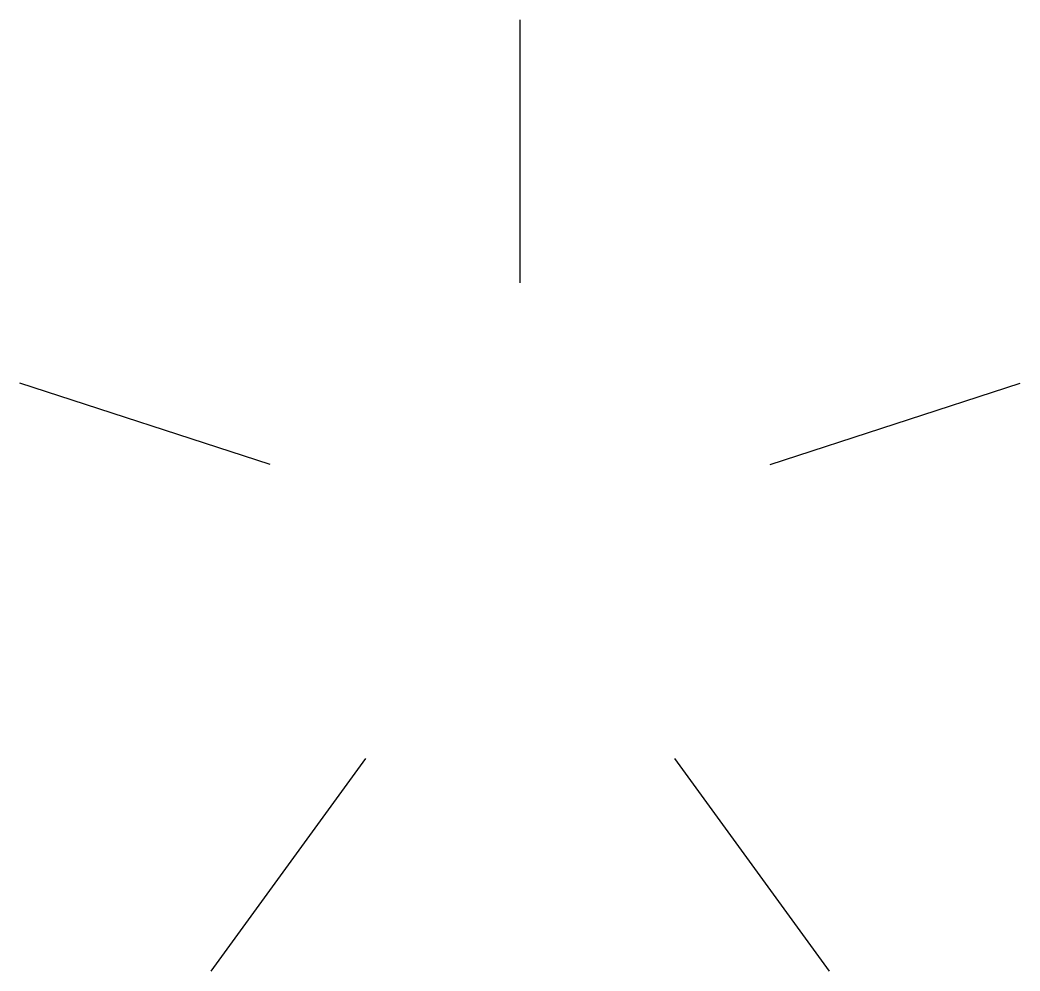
# Model space of a CAD drawing. Header units: millimetres. Extents: x -19 to 19, y -20.2 to 16.
import ezdxf

# ---------------------------------------------------------------- set-up
doc = ezdxf.new("R2010")
doc.units = ezdxf.units.MM
doc.layers.add('fsilk', color=4, linetype='Continuous')

msp = doc.modelspace()

# ---------------------------------------------------------------- linework, layer by layer
at = {"layer": 'fsilk'}
for p, q in [((0, 6), (-0.000001, 16)), ((-9.510566, -0.90983), (-19.021131, 2.180339)), ((9.510565, -0.90983), (19.021129, 2.180341)), ((-5.877853, -12.09017), (-11.755705, -20.18034)), ((5.877852, -12.09017), (11.755704, -20.18034))]:
    msp.add_line(p, q, dxfattribs=at)

doc.saveas('drawing.dxf')
